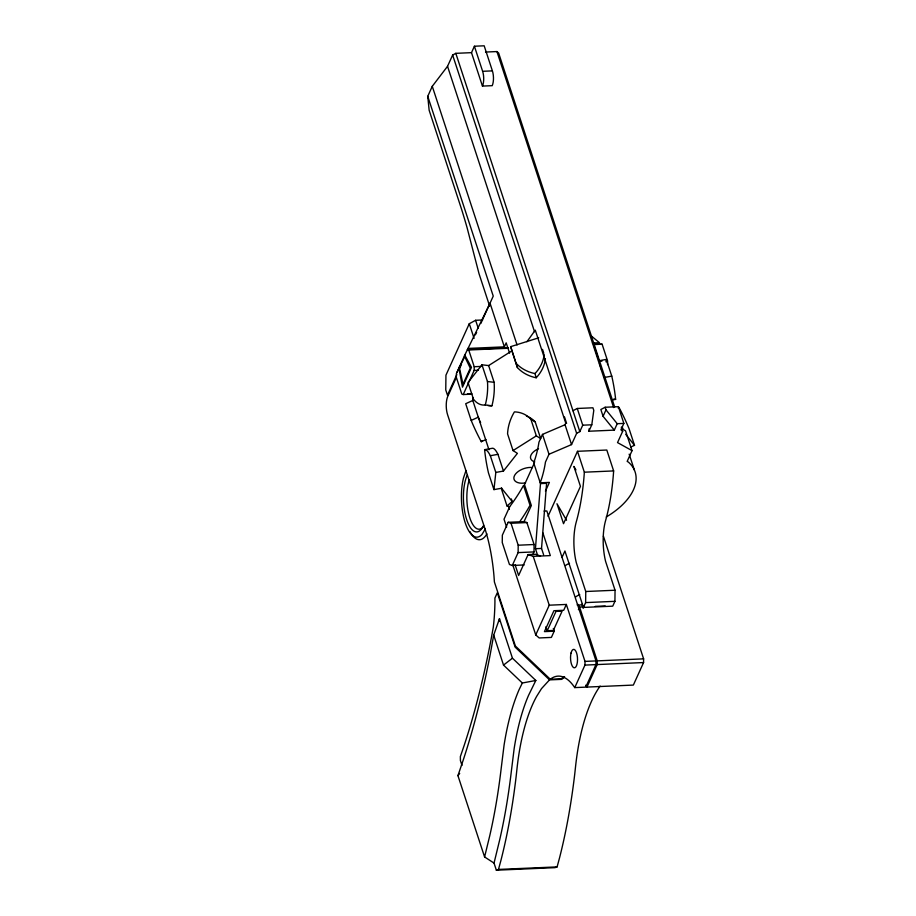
<?xml version="1.0" encoding="UTF-8"?>
<svg xmlns="http://www.w3.org/2000/svg" width="916" height="916" viewBox="0 0 916 916"><rect width="100%" height="100%" fill="white"/><g stroke="black" fill="none" stroke-linecap="round" stroke-linejoin="round"><path stroke-width="1.37" d="M464.927 354.87L456.374 373.636L456.328 377.335L461.813 394.052L463.221 394.544L474.167 370.419L474.213 366.721L468.729 349.992L467.32 349.511L508.128 347.748M512.284 565.47L518.112 552.611L518.204 545.215L511.014 523.265L508.185 522.303L502.346 535.173L502.254 542.57L509.456 564.508L512.284 565.47L524.192 564.954M532.826 554.489L533.994 551.913L534.085 544.516L526.883 522.578L524.055 521.616L508.185 522.303M456.351 377.426L447.821 396.25A13.202 4.981 87.5 0 0 447.592 414.742L484.667 527.822A100.096 37.739 87.5 0 1 493.953 575.706L494.4 581.969L515.387 646.009L550.321 679.283L551.547 678.355A81.055 30.56 87.5 0 1 574.744 687.607L584.958 665.096L585.003 661.398L566.34 604.446L549.245 605.19L535.745 634.937L539.169 637.948L551.386 637.422L554.203 631.193L553.321 628.49M583.435 607.423L585.622 602.602L585.759 591.507L576.301 562.687A36.205 13.648 87.5 0 1 576.29 521.834A131.961 49.762 87.5 0 0 584.351 472.198L577.492 451.302L606.804 450.031L613.64 470.927A131.961 49.762 87.5 0 1 605.591 520.563A36.205 13.648 87.5 0 0 605.602 561.416L615.048 590.236L614.922 601.331L612.735 606.163L583.435 607.423L564.932 550.997L562.012 557.432M574.744 687.607L585.736 687.137L595.95 664.615L595.995 660.917L546.841 510.968L544.093 511.082M603.404 536.169L643.616 658.856L643.57 662.554L633.357 685.076L586.961 687.08L597.175 664.569L597.221 660.871L579.576 607.056L583.847 606.861M607.548 364.637L607.594 360.938L602.11 344.21L593.694 344.038M537.635 555.371L535.448 548.707L540.497 483.602L533.742 462.946L535.345 458.069A266.567 147.35 -18.1 0 0 538.94 442.222L542.501 434.39L565.035 424.738L565.756 423.135L535.276 330.126L526.918 341.737M543.6 554.707L541.539 548.444L546.6 483.327L540.497 483.602M494.033 863.101L499.632 840.098A345.733 130.37 87.5 0 0 511.3 771.638L514.162 748.555A163.724 61.738 87.5 0 1 528.543 695.381L535.826 680.473L512.445 658.192L499.483 618.678L493.701 635.097L490.232 654.39A605.797 228.428 87.5 0 1 463.13 760.383L457.931 775.634L484.587 856.952L494.033 863.101L496.358 870.2L554.97 867.658L557.1 866.902L559.436 858.269A358.992 135.362 87.5 0 0 574.733 774.135L575.557 766.543A150.442 56.723 87.5 0 1 600.117 686.084M499.209 621.495L499.483 618.678M488.972 449.779L472.805 400.452L473.091 397.819M501.602 487.965A38.598 19.534 49 0 0 501.544 489.259L507.017 505.975L512.17 501.487L501.579 488.239L493.953 489.625L495.819 472.438L490.335 455.721A38.598 7.809 79.7 0 0 484.61 449.676L492.236 448.29A38.598 7.809 79.7 0 1 497.96 454.336L503.445 471.053L495.819 472.438M606.014 361.866L606.278 359.415L598.652 360.801M614.315 430.131L603.072 416.299L600.85 409.509L605.144 407.254L618.369 406.681L623.853 423.41L617.235 423.696L614.315 430.131L588.873 431.23L589.24 428.608M588.873 431.23L591.793 424.795L593.786 410.391L592.927 407.792L577.252 408.467L572.969 410.723M484.587 856.952L489.716 835.873A337.878 127.404 87.5 0 0 501.121 768.971L504.052 745.292A171.59 64.704 87.5 0 1 519.132 689.565L522.338 683.004L535.826 680.473M496.358 870.2L498.487 869.433L500.823 860.811A358.992 135.362 87.5 0 0 516.12 776.665L516.945 769.085A150.442 56.723 87.5 0 1 536.581 696.481L541.505 688.626L549.52 679.878L561.737 679.351A81.055 30.56 87.5 0 1 563.752 677.817M465.958 470.675L463.519 477.854A36.926 13.923 87.5 0 0 465.214 522.784A36.926 13.923 87.5 0 0 482.034 534.349L485.297 529.036M489.636 306.07L478.999 273.621L467 227.363A95.367 9.595 75.7 0 0 461.595 209.329L429.146 110.263L427.749 96.306L432.272 86.31L447.535 66.307L452.641 55.052L455.813 53.334L471.488 52.659L474.408 46.224L484.175 45.8L492.396 70.876A10.557 3.985 87.5 0 1 492.213 85.669L482.446 86.093L471.488 52.659M482.606 319.982L475.622 320.291L469.278 323.714L445.943 375.182L445.76 389.976L447.477 395.197L456.809 374.61M467.847 348.435L504.361 346.855L490.037 303.173L464.778 355.11L471.477 367.339L462.488 387.159L458.916 368.037M459.729 368.186L461.481 364.316M480.82 323.485L493.243 296.097L427.749 96.306M504.361 346.855L506.182 342.836L509.571 353.152M533.994 463.736L524.513 484.644L531.349 505.529L524.055 521.616M577.252 408.467L582.736 425.184L579.817 431.619L576.645 433.337L571.538 444.592L549.005 454.244L545.455 462.076A266.567 147.35 -18.1 0 1 541.86 477.923L540.245 482.801L549.417 482.4L545.444 491.159M540.555 556.023L535.425 554.272L528.097 554.592L518.616 575.5L515.055 564.657M548.02 516.269L577.492 451.302M603.072 416.299L605.991 409.864L605.144 407.254M623.853 423.41L620.933 429.833L622.64 431.344L617.533 442.6L632.04 450.638L627.174 461.378L628.445 462.145A65.986 36.468 -18.1 0 1 606.243 516.979M547.253 630.7L556.001 611.396L562.115 611.132L553.356 630.437L547.253 630.7L545.936 626.693M566.34 604.446L563.695 610.285L553.917 610.709L544.436 631.616L554.203 631.193M578.42 609.609L579.576 607.056M459.821 366.125L459.294 367.202L462.992 384.251L470.286 368.163L464.401 355.946M456.901 372.56L464.916 356.21M475.393 334.832L476.629 332.325M481.976 364.808L468.019 382.51L473.492 399.227A38.598 20.576 -83.5 0 0 485.274 405.009L491.926 405.765A38.598 20.576 -83.5 0 0 494.113 382.293L488.629 365.576L481.976 364.808L487.461 381.525A38.598 20.576 -83.5 0 1 485.274 405.009M503.445 471.053L517.403 453.351L513.04 450.58L507.567 433.863A38.598 29.266 -57.7 0 1 514.414 411.879A38.598 29.266 -57.7 0 1 530.845 419.139L535.207 421.898L540.692 438.627L536.329 435.867L530.845 419.139M457.931 775.634L459.683 773.436M522.338 683.004L503.525 665.085L512.445 658.192M488.629 365.576L511.918 350.839L510.716 346.637L538.711 337.809M513.04 450.58L536.329 435.867M472.805 400.452L465.706 403.716L471.19 420.433A38.598 6.504 65.3 0 0 481.289 441.695L486.018 439.52M471.19 420.433L478.289 417.181A38.598 6.504 65.3 0 0 479.034 418.978M630.964 446.951L634.513 445.325L629.029 428.596A38.598 6.504 65.3 0 0 618.941 407.345A38.598 6.504 65.3 0 0 618.197 408.147M604.125 377.518L611.762 376.132A38.598 7.809 79.7 0 1 615.621 399.353L611.808 400.052M490.335 455.721L497.96 454.336M485.526 52.052L496.93 51.559L498.636 53.059L614.647 406.933M474.408 46.224L482.629 71.299L492.396 70.876M592.446 343.031L599.465 342.721L590.82 335.565M468.729 349.992L508.46 348.275M593.591 344.588L602.11 344.21M474.213 366.721L481.301 366.411M599.075 361.305L601.915 361.179M474.167 370.419L478.427 370.236M467.481 393.811L471.74 393.628M463.221 394.544L471.74 394.166M582.736 425.184L591.793 424.795M584.351 472.198L613.64 470.927M511.014 523.265L526.883 522.578M518.204 545.215L534.085 544.516M535.448 548.707L541.539 548.444M518.112 552.611L533.994 551.913M528.097 554.592L533.226 556.344L550.321 555.6L542.867 532.849M585.759 591.507L615.048 590.236M585.622 602.602L614.922 601.331M595.24 606.369L605.213 605.945M585.003 661.398L595.995 660.917M597.221 660.871L643.616 658.856M584.958 665.096L595.95 664.615M597.175 664.569L643.57 662.554M550.321 679.283L561.302 678.802L562.527 677.874A81.055 30.56 87.5 0 1 564.6 676.741M498.487 869.433L557.1 866.902M532.459 467.584L530.375 467.423A12.927 7.145 -18.1 0 0 514.105 476.572A12.927 7.145 -18.1 0 0 525.532 482.892M487.461 381.525L494.113 382.293M507.017 505.975L509.64 506.811M621.907 428.78L625.536 430.783L632.04 450.638M549.52 679.878L515.124 647.108L497.308 592.767L494.915 598.056L494.926 601.858A100.096 37.739 87.5 0 1 493.312 627.105A584.683 220.47 87.5 0 1 464.194 745.372L460.359 756.605L460.405 760.532L462.007 765.398M605.991 409.864L617.235 423.696M625.685 434.276L634.513 445.325M575.958 469.954L573.908 466.404L580.446 486.373L563.523 523.689L556.974 503.731L566.546 520.277M606.278 359.415L611.762 376.132M622.227 426.925L623.075 429.49M621.311 427.268L622.64 431.344M593.202 343.053L598.263 358.488M599.488 363.366L601.594 369.801M629.166 454.164L634.376 470.045M496.93 51.559L613.64 407.574M455.813 53.334L579.817 431.619M452.641 55.052L576.645 433.337M542.512 349.385L543.772 353.244M564.485 416.94L566.592 423.364M447.535 66.307L534.543 331.729M565.035 424.738L571.538 444.592M432.272 86.31L517.071 344.966M542.501 434.39L549.005 454.244M510.716 346.637L517.403 367.568A38.598 32.163 -16 0 0 536.192 377.781A38.598 32.163 -16 0 0 545.398 358.74M511.918 350.839L517.403 367.568M581.855 604.228L583.183 608.304M578.191 604.388L579.084 607.102M475.622 320.291L478.244 328.272M469.278 323.714L474.076 338.348M533.226 556.344L549.245 605.19M511.334 498.922L512.17 501.487M508.517 506.651L509.399 509.342M506.628 527.158L504.018 519.223L509.765 506.559A266.567 147.35 -18.1 0 0 520.677 490.392L523.528 485.457L530.032 505.311L527.192 510.246A266.567 147.35 -18.1 0 1 520.173 521.044M493.953 489.625L488.468 472.896A38.598 7.809 79.7 0 1 484.61 449.676M512.765 564.851L535.745 634.937M493.701 635.097L503.525 665.085M544.196 354.526A38.598 32.163 -16 0 1 534.99 373.568L536.192 377.781M585.633 685.202A81.055 30.56 87.5 0 1 586.961 687.08M482.629 71.299A10.557 3.985 87.5 0 1 482.446 86.093M483.064 526.986A29.06 10.958 87.5 0 1 469.347 516.338A29.06 10.958 87.5 0 1 469.335 479.675M483.637 525.36A31.671 11.942 87.5 0 1 466.656 519.578A31.671 11.942 87.5 0 1 467.194 475.198M486.934 533.868A39.594 14.931 87.5 0 1 469.942 531.589M565.435 565.561A9.24 5.107 -18.1 0 1 569.5 563.363M581.58 604.743A9.24 5.107 -18.1 0 1 577.16 604.938M575.706 596.911A9.24 5.107 -18.1 0 1 579.771 594.713M534.99 373.568A38.598 32.163 -16 0 1 516.189 363.354M615.621 399.353A38.598 7.809 79.7 0 1 613.903 398.918M482.022 440.882A38.598 6.504 65.3 0 1 481.289 441.695M534.784 461.882A12.664 7.007 -18.1 0 1 538.539 448.703M526.425 416.059A38.598 29.266 -57.7 0 1 535.207 421.898M480.614 422.62A38.598 6.504 65.3 0 1 479.812 420.799M491.926 405.765A38.598 20.576 -83.5 0 1 487.69 405.445M598.686 359.782A38.598 19.534 49 0 1 598.629 361.076M571.057 652.982A9.24 3.481 87.5 0 0 573.92 667.741A9.24 3.481 87.5 0 0 577.114 655.043A9.24 3.481 87.5 0 0 571.057 652.982"/></g></svg>
